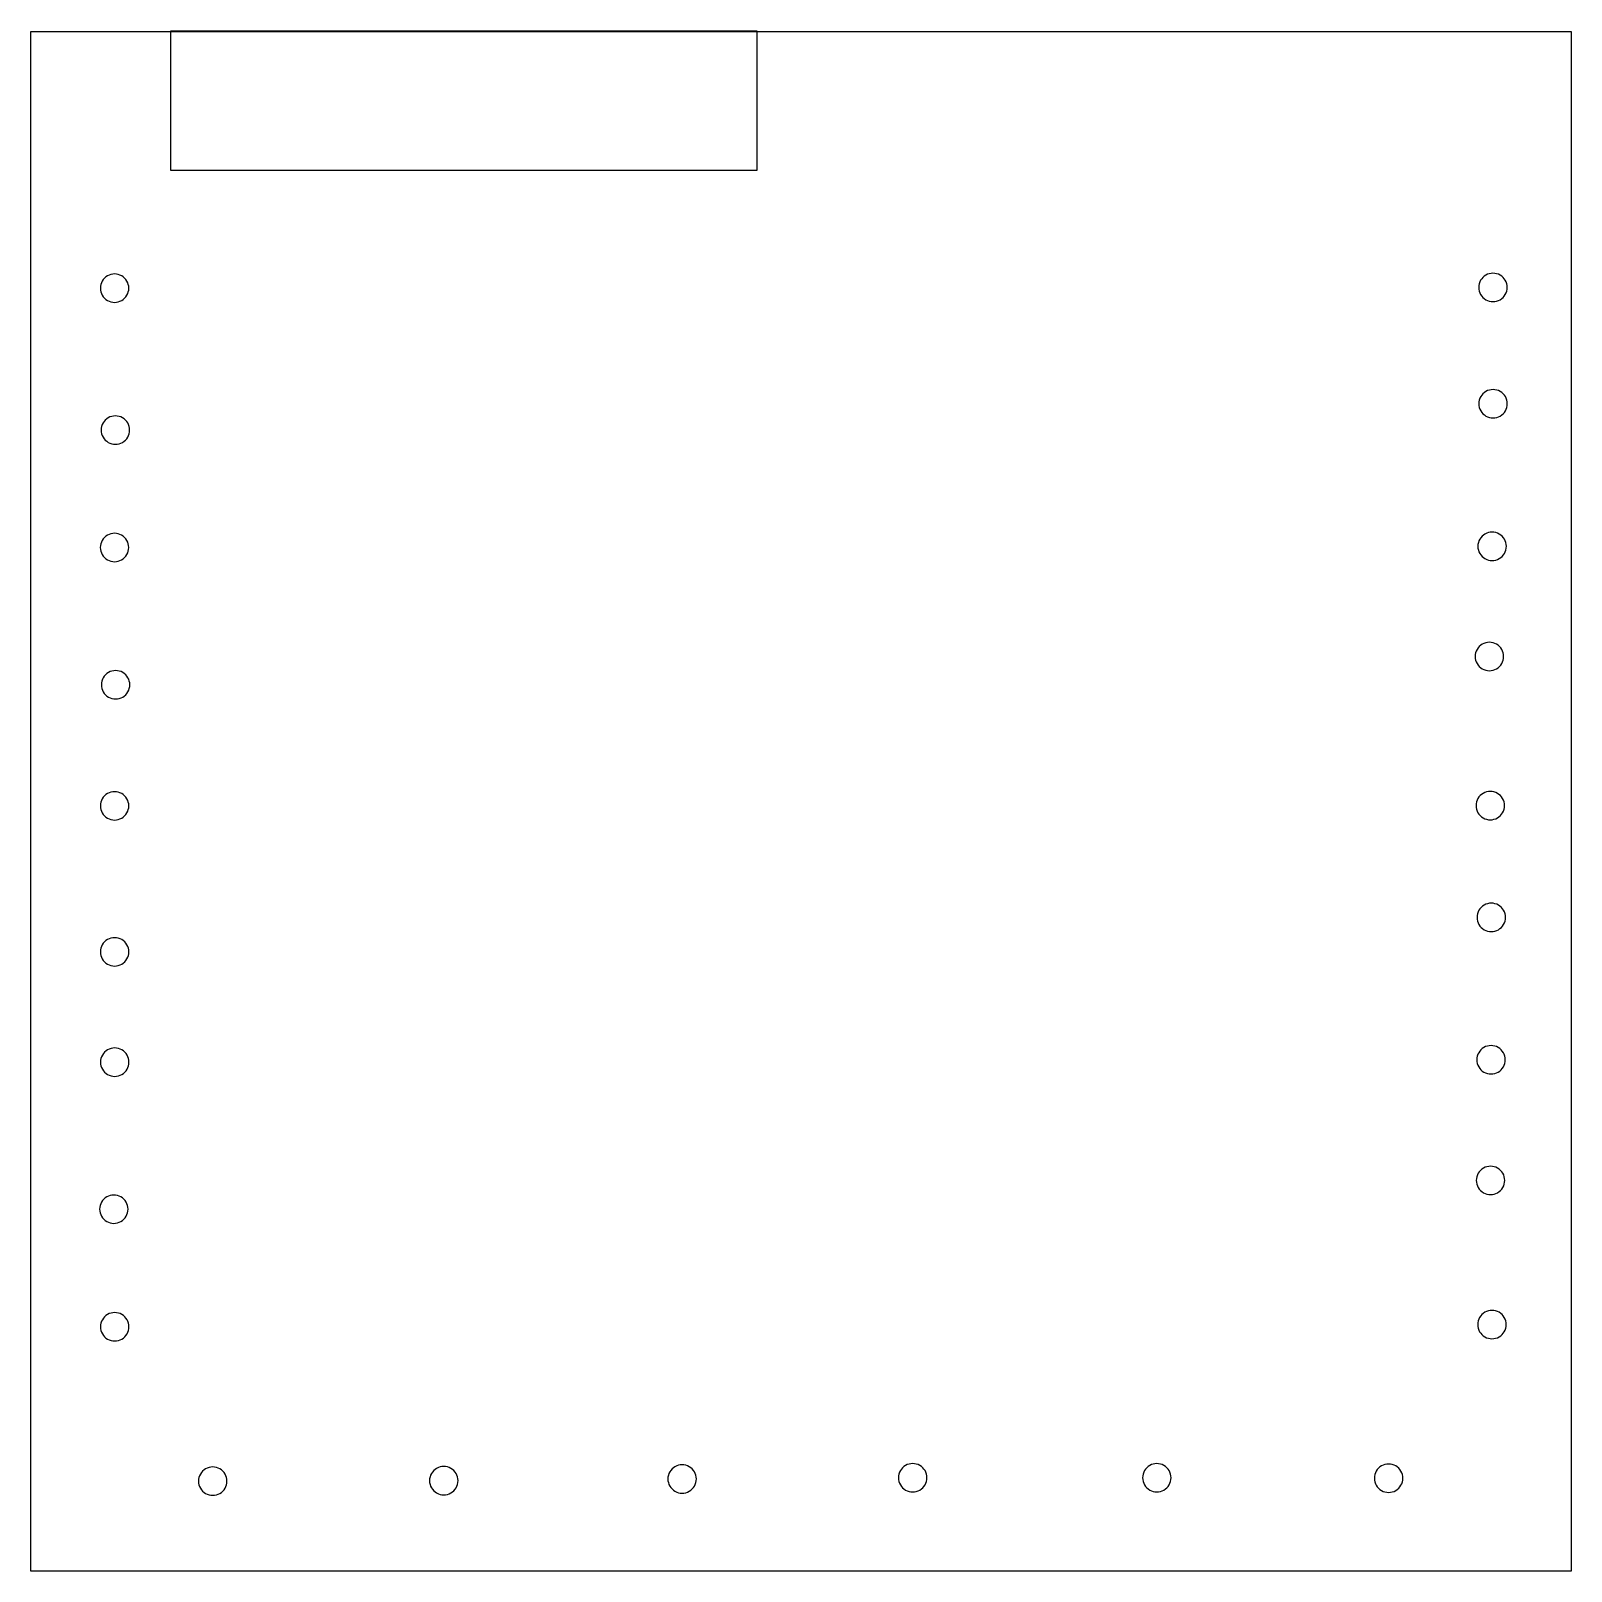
# Model space of a CAD drawing. Header units: millimetres. Extents: x 0 to 210, y 0 to 210.
import ezdxf

# ---------------------------------------------------------------- set-up
doc = ezdxf.new("R2010")
doc.units = ezdxf.units.MM
doc.layers.get('0').update_dxf_attribs({"linetype": 'CONTINUOUS'})

msp = doc.modelspace()

# ---------------------------------------------------------------- linework, layer by layer
at = {"color": 1}
for points in [[(0.348524, 209.582874), (210.259814, 209.582874), (210.259814, -0.191206), (0.348524, -0.191206)], [(19.408348, 209.696485), (99.279648, 209.696485), (99.279648, 190.643968), (19.408348, 190.643968)], [(9.823015, 174.628829)], [(197.661, 174.733413)], [(197.67273, 158.882487)], [(9.933283, 155.292112)], [(9.816353, 139.296031)], [(197.54314, 139.453368)], [(197.16896, 124.439502)], [(9.961259, 120.589429)], [(9.823365, 104.08845)], [(197.29155, 104.12332)], [(197.43211, 88.89324)], [(9.831283, 84.19566)], [(197.39444, 69.49291)], [(9.842144, 69.16806)], [(197.32829, 53.05567)], [(9.720998, 49.13217)], [(9.837929, 33.1127)], [(197.52673, 33.41036)], [(23.199387, 12.07833)], [(54.684804, 12.14448)], [(87.162408, 12.37599)], [(118.58168, 12.54135)], [(151.85303, 12.54135)], [(183.43767, 12.4752)]]:
    msp.add_lwpolyline(points, close=True, dxfattribs=at)
for points in [[(12.733604, 176.302968), (12.133206, 176.648311), (11.39344, 176.648311), (10.793042, 176.302968)], [(198.631155, 176.407188), (198.030821, 176.061943), (197.661, 175.423903), (197.661, 174.733413)], [(200.571465, 176.407188), (199.971131, 176.752433), (199.231489, 176.752433), (198.631155, 176.407188)], [(201.54162, 174.733413), (201.54162, 175.423903), (201.171799, 176.061943), (200.571465, 176.407188)], [(10.793042, 176.302968), (10.192644, 175.957626), (9.822858, 175.319423), (9.823015, 174.628829)], [(9.823015, 174.628829), (9.822858, 173.938235), (10.192644, 173.300032), (10.793042, 172.95469)], [(13.703631, 174.628829), (13.703788, 175.319423), (13.334002, 175.957626), (12.733604, 176.302968)], [(12.733604, 172.95469), (13.334002, 173.300032), (13.703788, 173.938235), (13.703631, 174.628829)], [(197.661, 174.733413), (197.661, 174.042923), (198.030821, 173.404883), (198.631155, 173.059638)], [(200.571465, 173.059638), (201.171799, 173.404883), (201.54162, 174.042923), (201.54162, 174.733413)], [(10.793042, 172.95469), (11.39344, 172.609347), (12.133206, 172.609347), (12.733604, 172.95469)], [(198.631155, 173.059638), (199.231489, 172.714393), (199.971131, 172.714393), (200.571465, 173.059638)], [(198.642885, 160.556262), (198.042551, 160.211017), (197.67273, 159.572978), (197.67273, 158.882487)], [(200.583195, 160.556262), (199.982861, 160.901508), (199.243219, 160.901508), (198.642885, 160.556262)], [(201.55335, 158.882487), (201.55335, 159.572978), (201.183529, 160.211017), (200.583195, 160.556262)], [(197.67273, 158.882487), (197.67273, 158.191996), (198.042551, 157.553957), (198.642885, 157.208712)], [(200.583195, 157.208712), (201.183529, 157.553957), (201.55335, 158.191996), (201.55335, 158.882487)], [(10.90331, 156.966251), (10.302912, 156.620909), (9.933126, 155.982706), (9.933283, 155.292112)], [(12.843872, 156.966251), (12.243474, 157.311594), (11.503708, 157.311594), (10.90331, 156.966251)], [(13.813899, 155.292112), (13.814056, 155.982706), (13.44427, 156.620909), (12.843872, 156.966251)], [(198.642885, 157.208712), (199.243219, 156.863466), (199.982861, 156.863466), (200.583195, 157.208712)], [(9.933283, 155.292112), (9.933126, 154.601518), (10.302912, 153.963315), (10.90331, 153.617973)], [(10.90331, 153.617973), (11.503708, 153.27263), (12.243474, 153.27263), (12.843872, 153.617973)], [(12.843872, 153.617973), (13.44427, 153.963315), (13.814056, 154.601518), (13.813899, 155.292112)], [(10.78638, 140.97017), (10.185982, 140.624828), (9.816196, 139.986625), (9.816353, 139.296031)], [(12.726942, 140.97017), (12.126544, 141.315513), (11.386778, 141.315513), (10.78638, 140.97017)], [(13.696969, 139.296031), (13.697126, 139.986625), (13.32734, 140.624828), (12.726942, 140.97017)], [(198.513295, 141.127143), (197.912961, 140.781898), (197.54314, 140.143858), (197.54314, 139.453368)], [(200.453605, 141.127143), (199.853271, 141.472388), (199.113629, 141.472388), (198.513295, 141.127143)], [(201.42376, 139.453368), (201.42376, 140.143858), (201.053939, 140.781898), (200.453605, 141.127143)], [(9.816353, 139.296031), (9.816196, 138.605437), (10.185982, 137.967234), (10.78638, 137.621892)], [(12.726942, 137.621892), (13.32734, 137.967234), (13.697126, 138.605437), (13.696969, 139.296031)], [(197.54314, 139.453368), (197.54314, 138.762878), (197.912961, 138.124838), (198.513295, 137.779593)], [(200.453605, 137.779593), (201.053939, 138.124838), (201.42376, 138.762878), (201.42376, 139.453368)], [(10.78638, 137.621892), (11.386778, 137.276549), (12.126544, 137.276549), (12.726942, 137.621892)], [(198.513295, 137.779593), (199.113629, 137.434348), (199.853271, 137.434348), (200.453605, 137.779593)], [(198.139115, 126.113277), (197.538781, 125.768032), (197.16896, 125.129992), (197.16896, 124.439502)], [(200.079425, 126.113277), (199.479091, 126.458522), (198.739449, 126.458522), (198.139115, 126.113277)], [(201.04958, 124.439502), (201.04958, 125.129992), (200.679759, 125.768032), (200.079425, 126.113277)], [(197.16896, 124.439502), (197.16896, 123.749012), (197.538781, 123.110972), (198.139115, 122.765727)], [(200.079425, 122.765727), (200.679759, 123.110972), (201.04958, 123.749012), (201.04958, 124.439502)], [(10.931286, 122.263568), (10.330888, 121.918226), (9.961102, 121.280023), (9.961259, 120.589429)], [(12.871848, 122.263568), (12.27145, 122.608911), (11.531684, 122.608911), (10.931286, 122.263568)], [(13.841875, 120.589429), (13.842032, 121.280023), (13.472246, 121.918226), (12.871848, 122.263568)], [(198.139115, 122.765727), (198.739449, 122.420482), (199.479091, 122.420482), (200.079425, 122.765727)], [(9.961259, 120.589429), (9.961102, 119.898835), (10.330888, 119.260632), (10.931286, 118.91529)], [(12.871848, 118.91529), (13.472246, 119.260632), (13.842032, 119.898835), (13.841875, 120.589429)], [(10.931286, 118.91529), (11.531684, 118.569947), (12.27145, 118.569947), (12.871848, 118.91529)], [(10.793392, 105.762589), (10.192994, 105.417247), (9.823208, 104.779044), (9.823365, 104.08845)], [(12.733954, 105.762589), (12.133556, 106.107932), (11.39379, 106.107932), (10.793392, 105.762589)], [(13.703981, 104.08845), (13.704138, 104.779044), (13.334352, 105.417247), (12.733954, 105.762589)], [(198.261705, 105.797095), (197.661371, 105.45185), (197.29155, 104.81381), (197.29155, 104.12332)], [(200.202015, 105.797095), (199.601681, 106.14234), (198.862039, 106.14234), (198.261705, 105.797095)], [(201.17217, 104.12332), (201.17217, 104.81381), (200.802349, 105.45185), (200.202015, 105.797095)], [(9.823365, 104.08845), (9.823208, 103.397856), (10.192994, 102.759653), (10.793392, 102.414311)], [(12.733954, 102.414311), (13.334352, 102.759653), (13.704138, 103.397856), (13.703981, 104.08845)], [(197.29155, 104.12332), (197.29155, 103.43283), (197.661371, 102.79479), (198.261705, 102.449545)], [(200.202015, 102.449545), (200.802349, 102.79479), (201.17217, 103.43283), (201.17217, 104.12332)], [(10.793392, 102.414311), (11.39379, 102.068968), (12.133556, 102.068968), (12.733954, 102.414311)], [(198.261705, 102.449545), (198.862039, 102.1043), (199.601681, 102.1043), (200.202015, 102.449545)], [(198.402265, 90.567015), (197.801931, 90.22177), (197.43211, 89.58373), (197.43211, 88.89324)], [(200.342575, 90.567015), (199.742241, 90.91226), (199.002599, 90.91226), (198.402265, 90.567015)], [(201.31273, 88.89324), (201.31273, 89.58373), (200.942909, 90.22177), (200.342575, 90.567015)], [(197.43211, 88.89324), (197.43211, 88.20275), (197.801931, 87.56471), (198.402265, 87.219465)], [(200.342575, 87.219465), (200.942909, 87.56471), (201.31273, 88.20275), (201.31273, 88.89324)], [(12.741872, 85.869799), (12.141474, 86.215142), (11.401708, 86.215142), (10.80131, 85.869799)], [(198.402265, 87.219465), (199.002599, 86.87422), (199.742241, 86.87422), (200.342575, 87.219465)], [(10.80131, 85.869799), (10.200912, 85.524457), (9.831126, 84.886254), (9.831283, 84.19566)], [(9.831283, 84.19566), (9.831126, 83.505066), (10.200912, 82.866863), (10.80131, 82.521521)], [(13.711899, 84.19566), (13.712056, 84.886254), (13.34227, 85.524457), (12.741872, 85.869799)], [(12.741872, 82.521521), (13.34227, 82.866863), (13.712056, 83.505066), (13.711899, 84.19566)], [(10.80131, 82.521521), (11.401708, 82.176178), (12.141474, 82.176178), (12.741872, 82.521521)], [(200.304905, 71.166685), (199.704571, 71.511931), (198.964929, 71.511931), (198.364595, 71.166685)], [(10.812171, 70.842199), (10.211773, 70.496857), (9.841987, 69.858654), (9.842144, 69.16806)], [(12.752733, 70.842199), (12.152335, 71.187542), (11.412569, 71.187542), (10.812171, 70.842199)], [(13.72276, 69.16806), (13.722917, 69.858654), (13.353131, 70.496857), (12.752733, 70.842199)], [(198.364595, 71.166685), (197.764261, 70.82144), (197.39444, 70.183401), (197.39444, 69.49291)], [(197.39444, 69.49291), (197.39444, 68.802419), (197.764261, 68.16438), (198.364595, 67.819135)], [(201.27506, 69.49291), (201.27506, 70.183401), (200.905239, 70.82144), (200.304905, 71.166685)], [(200.304905, 67.819135), (200.905239, 68.16438), (201.27506, 68.802419), (201.27506, 69.49291)], [(9.842144, 69.16806), (9.841987, 68.477466), (10.211773, 67.839263), (10.812171, 67.493921)], [(10.812171, 67.493921), (11.412569, 67.148578), (12.152335, 67.148578), (12.752733, 67.493921)], [(12.752733, 67.493921), (13.353131, 67.839263), (13.722917, 68.477466), (13.72276, 69.16806)], [(198.364595, 67.819135), (198.964929, 67.473889), (199.704571, 67.473889), (200.304905, 67.819135)], [(198.298445, 54.729445), (197.698111, 54.3842), (197.32829, 53.74616), (197.32829, 53.05567)], [(200.238755, 54.729445), (199.638421, 55.07469), (198.898779, 55.07469), (198.298445, 54.729445)], [(201.20891, 53.05567), (201.20891, 53.74616), (200.839089, 54.3842), (200.238755, 54.729445)], [(197.32829, 53.05567), (197.32829, 52.36518), (197.698111, 51.72714), (198.298445, 51.381895)], [(200.238755, 51.381895), (200.839089, 51.72714), (201.20891, 52.36518), (201.20891, 53.05567)], [(10.691025, 50.806309), (10.090627, 50.460967), (9.720841, 49.822764), (9.720998, 49.13217)], [(12.631587, 50.806309), (12.031189, 51.151652), (11.291423, 51.151652), (10.691025, 50.806309)], [(13.601614, 49.13217), (13.601771, 49.822764), (13.231985, 50.460967), (12.631587, 50.806309)], [(198.298445, 51.381895), (198.898779, 51.03665), (199.638421, 51.03665), (200.238755, 51.381895)], [(9.720998, 49.13217), (9.720841, 48.441576), (10.090627, 47.803373), (10.691025, 47.458031)], [(12.631587, 47.458031), (13.231985, 47.803373), (13.601771, 48.441576), (13.601614, 49.13217)], [(10.691025, 47.458031), (11.291423, 47.112688), (12.031189, 47.112688), (12.631587, 47.458031)], [(10.807956, 34.786839), (10.207558, 34.441497), (9.837772, 33.803294), (9.837929, 33.1127)], [(12.748518, 34.786839), (12.14812, 35.132182), (11.408354, 35.132182), (10.807956, 34.786839)], [(13.718545, 33.1127), (13.718702, 33.803294), (13.348916, 34.441497), (12.748518, 34.786839)], [(198.496885, 35.084135), (197.896551, 34.73889), (197.52673, 34.10085), (197.52673, 33.41036)], [(200.437195, 35.084135), (199.836861, 35.42938), (199.097219, 35.42938), (198.496885, 35.084135)], [(201.40735, 33.41036), (201.40735, 34.10085), (201.037529, 34.73889), (200.437195, 35.084135)], [(9.837929, 33.1127), (9.837772, 32.422106), (10.207558, 31.783903), (10.807956, 31.438561)], [(12.748518, 31.438561), (13.348916, 31.783903), (13.718702, 32.422106), (13.718545, 33.1127)], [(197.52673, 33.41036), (197.52673, 32.71987), (197.896551, 32.08183), (198.496885, 31.736585)], [(198.496885, 31.736585), (199.097219, 31.39134), (199.836861, 31.39134), (200.437195, 31.736585)], [(200.437195, 31.736585), (201.037529, 32.08183), (201.40735, 32.71987), (201.40735, 33.41036)], [(10.807956, 31.438561), (11.408354, 31.093218), (12.14812, 31.093218), (12.748518, 31.438561)], [(24.169361, 13.752621), (23.568936, 13.407238), (23.199164, 12.768968), (23.199387, 12.07833)], [(26.110029, 13.752621), (25.509604, 14.098003), (24.769786, 14.098003), (24.169361, 13.752621)], [(27.080003, 12.07833), (27.080226, 12.768968), (26.710454, 13.407238), (26.110029, 13.752621)], [(55.654778, 13.818771), (55.054353, 13.473388), (54.684581, 12.835118), (54.684804, 12.14448)], [(57.595446, 13.818771), (56.995021, 14.164153), (56.255203, 14.164153), (55.654778, 13.818771)], [(58.56542, 12.14448), (58.565643, 12.835118), (58.195871, 13.473388), (57.595446, 13.818771)], [(88.132382, 14.050281), (87.531957, 13.704898), (87.162185, 13.066628), (87.162408, 12.37599)], [(90.07305, 14.050281), (89.472625, 14.395663), (88.732807, 14.395663), (88.132382, 14.050281)], [(91.043024, 12.37599), (91.043247, 13.066628), (90.673475, 13.704898), (90.07305, 14.050281)], [(119.551835, 14.215125), (118.951501, 13.86988), (118.58168, 13.23184), (118.58168, 12.54135)], [(121.492145, 14.215125), (120.891811, 14.560371), (120.152169, 14.560371), (119.551835, 14.215125)], [(122.4623, 12.54135), (122.4623, 13.23184), (122.092479, 13.86988), (121.492145, 14.215125)], [(152.823185, 14.215125), (152.222851, 13.86988), (151.85303, 13.23184), (151.85303, 12.54135)], [(154.763495, 14.215125), (154.163161, 14.56037), (153.423519, 14.56037), (152.823185, 14.215125)], [(155.73365, 12.54135), (155.73365, 13.23184), (155.363829, 13.86988), (154.763495, 14.215125)], [(184.407825, 14.148975), (183.807491, 13.80373), (183.43767, 13.16569), (183.43767, 12.4752)], [(186.348135, 14.148975), (185.747801, 14.49422), (185.008159, 14.49422), (184.407825, 14.148975)], [(187.31829, 12.4752), (187.31829, 13.16569), (186.948469, 13.80373), (186.348135, 14.148975)], [(23.199387, 12.07833), (23.199164, 11.387692), (23.568936, 10.749422), (24.169361, 10.404039)], [(26.110029, 10.404039), (26.710454, 10.749422), (27.080226, 11.387692), (27.080003, 12.07833)], [(54.684804, 12.14448), (54.684581, 11.453842), (55.054353, 10.815572), (55.654778, 10.470189)], [(57.595446, 10.470189), (58.195871, 10.815572), (58.565643, 11.453842), (58.56542, 12.14448)], [(87.162408, 12.37599), (87.162185, 11.685352), (87.531957, 11.047082), (88.132382, 10.701699)], [(88.132382, 10.701699), (88.732807, 10.356317), (89.472625, 10.356317), (90.07305, 10.701699)], [(90.07305, 10.701699), (90.673475, 11.047082), (91.043247, 11.685352), (91.043024, 12.37599)], [(118.58168, 12.54135), (118.58168, 11.85086), (118.951501, 11.21282), (119.551835, 10.867575)], [(119.551835, 10.867575), (120.152169, 10.522329), (120.891811, 10.522329), (121.492145, 10.867575)], [(121.492145, 10.867575), (122.092479, 11.21282), (122.4623, 11.85086), (122.4623, 12.54135)], [(151.85303, 12.54135), (151.85303, 11.85086), (152.222851, 11.21282), (152.823185, 10.867575)], [(152.823185, 10.867575), (153.423519, 10.52233), (154.163161, 10.52233), (154.763495, 10.867575)], [(154.763495, 10.867575), (155.363829, 11.21282), (155.73365, 11.85086), (155.73365, 12.54135)], [(183.43767, 12.4752), (183.43767, 11.78471), (183.807491, 11.14667), (184.407825, 10.801425)], [(184.407825, 10.801425), (185.008159, 10.45618), (185.747801, 10.45618), (186.348135, 10.801425)], [(186.348135, 10.801425), (186.948469, 11.14667), (187.31829, 11.78471), (187.31829, 12.4752)], [(24.169361, 10.404039), (24.769786, 10.058657), (25.509604, 10.058657), (26.110029, 10.404039)], [(55.654778, 10.470189), (56.255203, 10.124807), (56.995021, 10.124807), (57.595446, 10.470189)]]:
    msp.add_open_spline(points, degree=3, dxfattribs=at)

doc.saveas('drawing.dxf')
